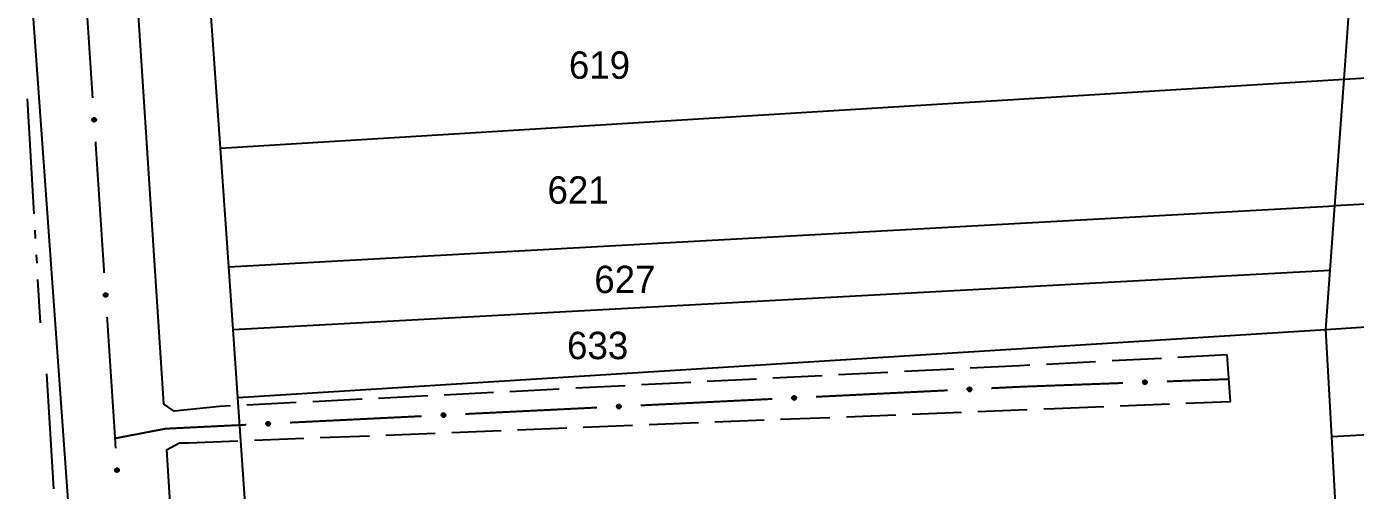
# Model space of a CAD drawing. Extents: x 201053 to 202535, y 4855063 to 4857394.
# Drawn here: x 201864.7 to 201985.8, y 4856369.4 to 4856411.7 of the extents above; entities that cross this region are included whole.
import ezdxf
from ezdxf.enums import TextEntityAlignment as Align

# ---------------------------------------------------------------- set-up
doc = ezdxf.new("R2010")
doc.units = 0
doc.header["$LTSCALE"] = 1.5
doc.header["$MEASUREMENT"] = 0
doc.linetypes.add('TRACO_05', pattern=[11, 7, -1, 0.5, -1, 0.5, -1])
doc.linetypes.add('TRACO_11', pattern=[8, 3, -1, 3, -1])
for name, color, linetype in [('CD_MALHA_LOTES', 7, 'CONTINUOUS'), ('HD-VALAS-DRENOS', 170, 'CONTINUOUS'), ('RU-QUADRA', 210, 'CONTINUOUS'), ('SV-EIXO-RUA-PAV', 20, 'CONTINUOUS'), ('SV-RUA-PAVIM', 7, 'CONTINUOUS'), ('Th_NmrPort', 7, 'CONTINUOUS')]:
    doc.layers.add(name, color=color, linetype=linetype)

msp = doc.modelspace()

# ---------------------------------------------------------------- linework, layer by layer
at = {"layer": 'CD_MALHA_LOTES', "linetype": 'Continuous', "flags": 128}
for points in [[(201984.79, 4856406.88), (201985.58, 4856417.97)], [(201882.36, 4856400.61), (201881.55, 4856412.17)], [(201984.79, 4856406.88), (202003.2, 4856407.97)], [(201882.36, 4856400.61), (201984.79, 4856406.88)], [(201983.95, 4856395.34), (201984.79, 4856406.88)], [(201883.12, 4856389.79), (201882.36, 4856400.61)], [(202080.87, 4856400.6), (201983.95, 4856395.34)], [(201883.12, 4856389.79), (201983.95, 4856395.34)], [(201983.52, 4856389.47), (201983.95, 4856395.34)], [(201883.52, 4856384.06), (201883.12, 4856389.79)], [(201883.52, 4856384.06), (201983.52, 4856389.47)], [(201983.13, 4856384.06), (202081.46, 4856390.54)], [(201983.13, 4856384.06), (201983.52, 4856389.47)], [(201883.95, 4856377.89), (201883.52, 4856384.06)], [(201883.95, 4856377.89), (201983.13, 4856384.06)], [(201983.67, 4856374.31), (201983.13, 4856384.06)], [(201983.67, 4856374.31), (202082.1, 4856379.72)], [(201884.69, 4856367.36), (201883.95, 4856377.89)], [(201984.83, 4856353.06), (201983.67, 4856374.31)]]:
    msp.add_lwpolyline(points, dxfattribs=at)
at = {"layer": 'HD-VALAS-DRENOS', "linetype": 'TRACO_05'}
for points in [[(201864.75, 4856405.1, 12.03), (201865.93, 4856384.68, 12.03)], [(201866.5, 4856380.02, 12.06), (201873.14, 4856273.77, 13.47)]]:
    msp.add_polyline3d(points, dxfattribs=at)
at = {"layer": 'RU-QUADRA', "linetype": 'Continuous', "flags": 128}
msp.add_lwpolyline([(201884.69, 4856367.36), (201883.95, 4856377.89), (201883.52, 4856384.06), (201883.12, 4856389.79), (201882.36, 4856400.61), (201881.55, 4856412.17), (201881.22, 4856416.85), (201880.84, 4856422.42), (201880.49, 4856427.53), (201880.09, 4856433.36), (201879.68, 4856439.23), (201879.33, 4856444.32), (201877.08, 4856476.96), (201908.32, 4856479.1), (201923.77, 4856480.17), (201933.05, 4856480.8), (201942.54, 4856481.46), (201954.57, 4856482.28), (201967.95, 4856483.2), (201974.2, 4856483.63), (201981.09, 4856484.11), (202000.67, 4856485.45)], dxfattribs=at)
at = {"layer": 'SV-EIXO-RUA-PAV', "const_width": 0.18}
for points in [[(201869.922454, 4856417.15484), (201870.712532, 4856405.180878)], [(201870.975892, 4856401.189557), (201871.765971, 4856389.215594)], [(201872.02933, 4856385.224274), (201872.687729, 4856375.245972)], [(201936.656105, 4856377.938727), (201948.641698, 4856378.526573)], [(201952.636895, 4856378.722521), (201954.634494, 4856378.820495)], [(201954.634494, 4856378.820495), (201955.44, 4856378.86)], [(201955.44, 4856378.86), (201964.627366, 4856379.196481)], [(201968.624686, 4856379.342881), (201973.621336, 4856379.52588)], [(201973.621336, 4856379.52588), (201974.28, 4856379.55)], [(201920.675314, 4856377.154933), (201932.660907, 4856377.742779)], [(201888.713733, 4856375.587346), (201900.699326, 4856376.175191)], [(201904.694524, 4856376.371139), (201916.680116, 4856376.958985)], [(201872.687729, 4856375.245972), (201872.7, 4856375.06)], [(201872.7, 4856375.06), (201872.808772, 4856373.249641)], [(201872.81, 4856374.16), (201876.738519, 4856374.912822)], [(201876.738519, 4856374.912822), (201877.35, 4856375.03)], [(201877.35, 4856375.03), (201884.718535, 4856375.391397)]]:
    msp.add_lwpolyline(points, dxfattribs=at)
at = {"layer": 'SV-EIXO-RUA-PAV'}
for points in [[(201870.944594, 4856403.335834), (201870.981832, 4856403.304127), (201871.007353, 4856403.269261), (201871.020269, 4856403.234055), (201871.023571, 4856403.199969), (201871.02302, 4856403.164716), (201871.014624, 4856403.129296), (201870.996598, 4856403.092049), (201870.965053, 4856403.05447), (201870.927619, 4856403.030674), (201870.893781, 4856403.016165), (201870.858435, 4856403.010676), (201870.824198, 4856403.011784), (201870.787695, 4856403.021722), (201870.750126, 4856403.040359), (201870.713107, 4856403.072992), (201870.688322, 4856403.107345), (201870.676723, 4856403.141726), (201870.671429, 4856403.177295), (201870.672422, 4856403.213278), (201870.680865, 4856403.247999), (201870.699697, 4856403.285791), (201870.732391, 4856403.321902), (201870.766371, 4856403.347014), (201870.80058, 4856403.359092), (201870.835715, 4856403.363515), (201870.87108, 4856403.363393), (201870.907036, 4856403.356436), (201870.944594, 4856403.335834)], [(201871.998032, 4856387.370551), (201872.035271, 4856387.338844), (201872.060791, 4856387.303978), (201872.073707, 4856387.268772), (201872.077009, 4856387.234686), (201872.076459, 4856387.199433), (201872.068062, 4856387.164013), (201872.050036, 4856387.126765), (201872.018491, 4856387.089187), (201871.981057, 4856387.065391), (201871.947219, 4856387.050881), (201871.911874, 4856387.045392), (201871.877636, 4856387.046501), (201871.841133, 4856387.056439), (201871.803564, 4856387.075076), (201871.766545, 4856387.107709), (201871.74176, 4856387.142062), (201871.730161, 4856387.176443), (201871.724868, 4856387.212011), (201871.725861, 4856387.247995), (201871.734303, 4856387.282716), (201871.753136, 4856387.320508), (201871.785829, 4856387.356619), (201871.819809, 4856387.381731), (201871.854018, 4856387.393809), (201871.889153, 4856387.398232), (201871.924518, 4856387.39811), (201871.960474, 4856387.391152), (201871.998032, 4856387.370551)], [(201950.490396, 4856378.727457), (201950.522727, 4856378.764154), (201950.558018, 4856378.789083), (201950.593437, 4856378.801403), (201950.627575, 4856378.804129), (201950.662813, 4856378.802984), (201950.698086, 4856378.793991), (201950.735024, 4856378.775338), (201950.772065, 4856378.743164), (201950.795226, 4856378.705333), (201950.809162, 4856378.671255), (201950.814053, 4856378.635822), (201950.812367, 4856378.601608), (201950.801814, 4856378.565277), (201950.782546, 4856378.528029), (201950.749292, 4856378.491566), (201950.714526, 4856378.467364), (201950.679954, 4856378.456347), (201950.644301, 4856378.451655), (201950.60834, 4856378.453255), (201950.573766, 4856378.462282), (201950.536297, 4856378.48175), (201950.500744, 4856378.515049), (201950.476209, 4856378.549448), (201950.46471, 4856378.583856), (201950.46088, 4856378.619061), (201950.461599, 4856378.654418), (201950.469163, 4856378.690252), (201950.490396, 4856378.727457)], [(201966.478413, 4856379.374429), (201966.511197, 4856379.410723), (201966.546794, 4856379.435212), (201966.582363, 4856379.447092), (201966.616532, 4856379.449394), (201966.651753, 4856379.447812), (201966.686912, 4856379.438383), (201966.723616, 4856379.419273), (201966.760255, 4856379.386643), (201966.782945, 4856379.348527), (201966.796458, 4856379.314279), (201966.80091, 4856379.278788), (201966.7988, 4856379.244598), (201966.787797, 4856379.208401), (201966.768068, 4856379.171394), (201966.734365, 4856379.135347), (201966.699301, 4856379.111577), (201966.664596, 4856379.10099), (201966.628887, 4856379.09674), (201966.592948, 4856379.098786), (201966.558489, 4856379.108241), (201966.521265, 4856379.128172), (201966.486126, 4856379.161909), (201966.46202, 4856379.19661), (201966.450948, 4856379.231158), (201966.447556, 4856379.266407), (201966.448713, 4856379.301753), (201966.45672, 4856379.33749), (201966.478413, 4856379.374429)], [(201934.509605, 4856377.943663), (201934.541936, 4856377.980361), (201934.577228, 4856378.005289), (201934.612647, 4856378.017609), (201934.646784, 4856378.020335), (201934.682022, 4856378.01919), (201934.717295, 4856378.010197), (201934.754233, 4856377.991544), (201934.791274, 4856377.95937), (201934.814435, 4856377.921539), (201934.828371, 4856377.887461), (201934.833263, 4856377.852028), (201934.831577, 4856377.817814), (201934.821024, 4856377.781484), (201934.801755, 4856377.744235), (201934.768502, 4856377.707772), (201934.733736, 4856377.68357), (201934.699164, 4856377.672553), (201934.663511, 4856377.667861), (201934.627549, 4856377.669461), (201934.592975, 4856377.678488), (201934.555507, 4856377.697956), (201934.519953, 4856377.731255), (201934.495418, 4856377.765654), (201934.483919, 4856377.800062), (201934.48009, 4856377.835267), (201934.480809, 4856377.870624), (201934.488372, 4856377.906458), (201934.509605, 4856377.943663)], [(201902.548024, 4856376.376075), (201902.580355, 4856376.412773), (201902.615646, 4856376.437702), (201902.651065, 4856376.450022), (201902.685203, 4856376.452747), (201902.720441, 4856376.451602), (201902.755714, 4856376.442609), (201902.792652, 4856376.423956), (201902.829693, 4856376.391782), (201902.852854, 4856376.353951), (201902.86679, 4856376.319873), (201902.871682, 4856376.28444), (201902.869996, 4856376.250226), (201902.859443, 4856376.213896), (201902.840174, 4856376.176647), (201902.806921, 4856376.140184), (201902.772154, 4856376.115982), (201902.737583, 4856376.104966), (201902.70193, 4856376.100273), (201902.665968, 4856376.101874), (201902.631394, 4856376.110901), (201902.593926, 4856376.130369), (201902.558372, 4856376.163667), (201902.533837, 4856376.198066), (201902.522338, 4856376.232474), (201902.518509, 4856376.267679), (201902.519227, 4856376.303037), (201902.526791, 4856376.33887), (201902.548024, 4856376.376075)], [(201918.528815, 4856377.159869), (201918.561146, 4856377.196567), (201918.596437, 4856377.221496), (201918.631856, 4856377.233815), (201918.665993, 4856377.236541), (201918.701232, 4856377.235396), (201918.736505, 4856377.226403), (201918.773443, 4856377.20775), (201918.810483, 4856377.175576), (201918.833644, 4856377.137745), (201918.847581, 4856377.103667), (201918.852472, 4856377.068234), (201918.850786, 4856377.03402), (201918.840233, 4856376.99769), (201918.820965, 4856376.960441), (201918.787711, 4856376.923978), (201918.752945, 4856376.899776), (201918.718373, 4856376.888759), (201918.68272, 4856376.884067), (201918.646759, 4856376.885667), (201918.612185, 4856376.894695), (201918.574716, 4856376.914163), (201918.539162, 4856376.947461), (201918.514628, 4856376.98186), (201918.503128, 4856377.016268), (201918.499299, 4856377.051473), (201918.500018, 4856377.086831), (201918.507582, 4856377.122664), (201918.528815, 4856377.159869)], [(201886.567234, 4856375.592281), (201886.599565, 4856375.628979), (201886.634856, 4856375.653908), (201886.670275, 4856375.666228), (201886.704412, 4856375.668953), (201886.739651, 4856375.667808), (201886.774924, 4856375.658815), (201886.811862, 4856375.640162), (201886.848902, 4856375.607988), (201886.872063, 4856375.570157), (201886.885999, 4856375.536079), (201886.890891, 4856375.500646), (201886.889205, 4856375.466433), (201886.878652, 4856375.430102), (201886.859384, 4856375.392853), (201886.82613, 4856375.356391), (201886.791364, 4856375.332189), (201886.756792, 4856375.321172), (201886.721139, 4856375.31648), (201886.685178, 4856375.31808), (201886.650604, 4856375.327107), (201886.613135, 4856375.346575), (201886.577581, 4856375.379873), (201886.553047, 4856375.414273), (201886.541547, 4856375.448681), (201886.537718, 4856375.483885), (201886.538437, 4856375.519243), (201886.546001, 4856375.555076), (201886.567234, 4856375.592281)], [(201873.029987, 4856371.403265), (201873.067039, 4856371.37134), (201873.092354, 4856371.336325), (201873.105063, 4856371.301044), (201873.108164, 4856371.266938), (201873.107407, 4856371.231689), (201873.098803, 4856371.19632), (201873.080557, 4856371.159179), (201873.048793, 4856371.121786), (201873.011219, 4856371.09821), (201872.977296, 4856371.0839), (201872.941919, 4856371.078619), (201872.907689, 4856371.079928), (201872.871245, 4856371.090081), (201872.833786, 4856371.108938), (201872.79696, 4856371.141788), (201872.772376, 4856371.176286), (201872.76098, 4856371.210735), (201872.755896, 4856371.246334), (201872.7571, 4856371.282311), (201872.765746, 4856371.316982), (201872.784801, 4856371.354662), (201872.817706, 4856371.390581), (201872.851833, 4856371.415492), (201872.886112, 4856371.42737), (201872.921273, 4856371.431586), (201872.956636, 4856371.431256), (201872.992551, 4856371.424087), (201873.029987, 4856371.403265)]]:
    msp.add_lwpolyline(points, close=True, dxfattribs=at)
for points in [[(201870.672422, 4856403.213278), (201870.688322, 4856403.107345)], [(201870.677563, 4856403.22635), (201870.699804, 4856403.096538)], [(201870.680865, 4856403.247999), (201870.713107, 4856403.072992)], [(201870.693018, 4856403.261557), (201870.730642, 4856403.064386)], [(201870.699697, 4856403.285791), (201870.750126, 4856403.040359)], [(201870.717823, 4856403.300116), (201870.768199, 4856403.034044)], [(201870.732391, 4856403.321902), (201870.787695, 4856403.021722)], [(201870.748524, 4856403.332226), (201870.804588, 4856403.021403)], [(201870.766371, 4856403.347014), (201870.824198, 4856403.011784)], [(201870.782937, 4856403.349539), (201870.840618, 4856403.014208)], [(201870.80058, 4856403.359092), (201870.858435, 4856403.010676)], [(201870.817888, 4856403.358683), (201870.873385, 4856403.015003)], [(201870.835715, 4856403.363515), (201870.893781, 4856403.016165)], [(201870.85474, 4856403.359747), (201870.912151, 4856403.0285)], [(201870.87108, 4856403.363393), (201870.927619, 4856403.030674)], [(201870.889228, 4856403.355185), (201870.946474, 4856403.047175)], [(201870.907036, 4856403.356436), (201870.965053, 4856403.05447)], [(201870.924076, 4856403.345177), (201870.978716, 4856403.076652)], [(201870.944594, 4856403.335834), (201870.996598, 4856403.092049)], [(201870.964176, 4856403.317739), (201871.004704, 4856403.118024)], [(201870.981832, 4856403.304127), (201871.014624, 4856403.129296)], [(201870.996466, 4856403.284314), (201871.017255, 4856403.155775)], [(201871.007353, 4856403.269261), (201871.02302, 4856403.164716)], [(201871.725861, 4856387.247995), (201871.74176, 4856387.142062)], [(201871.731002, 4856387.261067), (201871.753242, 4856387.131255)], [(201871.734303, 4856387.282716), (201871.766545, 4856387.107709)], [(201871.746456, 4856387.296274), (201871.784081, 4856387.099103)], [(201871.753136, 4856387.320508), (201871.803564, 4856387.075076)], [(201871.771261, 4856387.334833), (201871.821637, 4856387.068761)], [(201871.785829, 4856387.356619), (201871.841133, 4856387.056439)], [(201871.801962, 4856387.366943), (201871.858026, 4856387.05612)], [(201871.819809, 4856387.381731), (201871.877636, 4856387.046501)], [(201871.836375, 4856387.384256), (201871.894056, 4856387.048925)], [(201871.854018, 4856387.393809), (201871.911874, 4856387.045392)], [(201871.871326, 4856387.3934), (201871.926823, 4856387.049719)], [(201871.889153, 4856387.398232), (201871.947219, 4856387.050881)], [(201871.908178, 4856387.394464), (201871.96559, 4856387.063217)], [(201871.924518, 4856387.39811), (201871.981057, 4856387.065391)], [(201871.942667, 4856387.389902), (201871.999912, 4856387.081892)], [(201871.960474, 4856387.391152), (201872.018491, 4856387.089187)], [(201871.977514, 4856387.379894), (201872.032154, 4856387.111369)], [(201871.998032, 4856387.370551), (201872.050036, 4856387.126765)], [(201872.017614, 4856387.352455), (201872.058142, 4856387.152741)], [(201872.035271, 4856387.338844), (201872.068062, 4856387.164013)], [(201872.049905, 4856387.319031), (201872.070693, 4856387.190491)], [(201872.060791, 4856387.303978), (201872.076459, 4856387.199433)], [(201950.46088, 4856378.619061), (201950.809162, 4856378.671255)], [(201950.461599, 4856378.654418), (201950.795226, 4856378.705333)], [(201950.46471, 4856378.583856), (201950.814053, 4856378.635822)], [(201950.464969, 4856378.638019), (201950.797138, 4856378.689831)], [(201950.465411, 4856378.601155), (201950.809979, 4856378.650842)], [(201950.469163, 4856378.690252), (201950.772065, 4856378.743164)], [(201950.470112, 4856378.672426), (201950.779045, 4856378.724464)], [(201950.473963, 4856378.566054), (201950.810221, 4856378.618066)], [(201950.476209, 4856378.549448), (201950.812367, 4856378.601608)], [(201950.480707, 4856378.707099), (201950.750116, 4856378.757199)], [(201950.490396, 4856378.727457), (201950.735024, 4856378.775338)], [(201950.490693, 4856378.531354), (201950.802418, 4856378.582163)], [(201950.508819, 4856378.746731), (201950.709189, 4856378.783881)], [(201950.522727, 4856378.764154), (201950.698086, 4856378.793991)], [(201950.542783, 4856378.778452), (201950.671656, 4856378.797068)], [(201950.558018, 4856378.789083), (201950.662813, 4856378.802984)], [(201966.447556, 4856379.266407), (201966.796458, 4856379.314279)], [(201966.448713, 4856379.301753), (201966.782945, 4856379.348527)], [(201966.450948, 4856379.231158), (201966.80091, 4856379.278788)], [(201966.451864, 4856379.248446), (201966.797022, 4856379.293858)], [(201966.451879, 4856379.285314), (201966.784665, 4856379.333003)], [(201966.45672, 4856379.33749), (201966.760255, 4856379.386643)], [(201966.457449, 4856379.319654), (201966.767003, 4856379.367858)], [(201966.459981, 4856379.213242), (201966.796857, 4856379.261082)], [(201966.46202, 4856379.19661), (201966.7988, 4856379.244598)], [(201966.468473, 4856379.354193), (201966.738482, 4856379.400949)], [(201966.476279, 4856379.178338), (201966.78861, 4856379.225278)], [(201966.478413, 4856379.374429), (201966.723616, 4856379.419273)], [(201966.486126, 4856379.161909), (201966.787797, 4856379.208401)], [(201966.497074, 4856379.393473), (201966.697889, 4856379.428137)], [(201966.507477, 4856379.14671), (201966.774909, 4856379.189275)], [(201966.511197, 4856379.410723), (201966.686912, 4856379.438383)], [(201966.521265, 4856379.128172), (201966.768068, 4856379.171394)], [(201966.531429, 4856379.424771), (201966.660522, 4856379.441788)], [(201966.545293, 4856379.120786), (201966.743481, 4856379.152623)], [(201966.546794, 4856379.435212), (201966.651753, 4856379.447812)], [(201966.558489, 4856379.108241), (201966.734365, 4856379.135347)], [(201966.580032, 4856379.104308), (201966.710439, 4856379.122738)], [(201966.592948, 4856379.098786), (201966.699301, 4856379.111577)], [(201934.48009, 4856377.835267), (201934.828371, 4856377.887461)], [(201934.480809, 4856377.870624), (201934.814435, 4856377.921539)], [(201934.483919, 4856377.800062), (201934.833263, 4856377.852028)], [(201934.484178, 4856377.854225), (201934.816347, 4856377.906037)], [(201934.48462, 4856377.817361), (201934.829189, 4856377.867048)], [(201934.488372, 4856377.906458), (201934.791274, 4856377.95937)], [(201934.489322, 4856377.888632), (201934.798255, 4856377.94067)], [(201934.493173, 4856377.78226), (201934.82943, 4856377.834272)], [(201934.495418, 4856377.765654), (201934.831577, 4856377.817814)], [(201934.499917, 4856377.923305), (201934.769326, 4856377.973405)], [(201934.509605, 4856377.943663), (201934.754233, 4856377.991544)], [(201934.509902, 4856377.74756), (201934.821628, 4856377.798369)], [(201934.519953, 4856377.731255), (201934.821024, 4856377.781484)], [(201934.528028, 4856377.962937), (201934.728398, 4856378.000087)], [(201934.54149, 4856377.716322), (201934.808374, 4856377.762199)], [(201934.541936, 4856377.980361), (201934.717295, 4856378.010197)], [(201934.555507, 4856377.697956), (201934.801755, 4856377.744235)], [(201934.561993, 4856377.994658), (201934.690865, 4856378.013274)], [(201934.577228, 4856378.005289), (201934.682022, 4856378.01919)], [(201934.579625, 4856377.690869), (201934.777403, 4856377.72516)], [(201934.592975, 4856377.678488), (201934.768502, 4856377.707772)], [(201934.614566, 4856377.674822), (201934.744734, 4856377.694868)], [(201934.627549, 4856377.669461), (201934.733736, 4856377.68357)], [(201950.500744, 4856378.515049), (201950.801814, 4856378.565277)], [(201950.522281, 4856378.500115), (201950.789165, 4856378.545993)], [(201950.536297, 4856378.48175), (201950.782546, 4856378.528029)], [(201950.560415, 4856378.474662), (201950.758193, 4856378.508954)], [(201950.573766, 4856378.462282), (201950.749292, 4856378.491566)], [(201950.595357, 4856378.458616), (201950.725525, 4856378.478662)], [(201950.60834, 4856378.453255), (201950.714526, 4856378.467364)], [(201902.518509, 4856376.267679), (201902.86679, 4856376.319873)], [(201902.519227, 4856376.303037), (201902.852854, 4856376.353951)], [(201902.522338, 4856376.232474), (201902.871682, 4856376.28444)], [(201902.522597, 4856376.286638), (201902.854766, 4856376.338449)], [(201902.523039, 4856376.249773), (201902.867608, 4856376.299461)], [(201902.526791, 4856376.33887), (201902.829693, 4856376.391782)], [(201902.527741, 4856376.321044), (201902.836673, 4856376.373082)], [(201902.531592, 4856376.214672), (201902.867849, 4856376.266685)], [(201902.533837, 4856376.198066), (201902.869996, 4856376.250226)], [(201902.538335, 4856376.355718), (201902.807745, 4856376.405818)], [(201902.548024, 4856376.376075), (201902.792652, 4856376.423956)], [(201902.548321, 4856376.179973), (201902.860047, 4856376.230782)], [(201902.558372, 4856376.163667), (201902.859443, 4856376.213896)], [(201902.566447, 4856376.395349), (201902.766817, 4856376.4325)], [(201902.579909, 4856376.148734), (201902.846793, 4856376.194611)], [(201902.580355, 4856376.412773), (201902.755714, 4856376.442609)], [(201902.593926, 4856376.130369), (201902.840174, 4856376.176647)], [(201902.600412, 4856376.42707), (201902.729284, 4856376.445687)], [(201902.615646, 4856376.437702), (201902.720441, 4856376.451602)], [(201902.618044, 4856376.123281), (201902.815822, 4856376.157572)], [(201918.499299, 4856377.051473), (201918.847581, 4856377.103667)], [(201918.500018, 4856377.086831), (201918.833644, 4856377.137745)], [(201918.503128, 4856377.016268), (201918.852472, 4856377.068234)], [(201918.503388, 4856377.070432), (201918.835557, 4856377.122243)], [(201918.50383, 4856377.033567), (201918.848398, 4856377.083254)], [(201918.507582, 4856377.122664), (201918.810483, 4856377.175576)], [(201918.508531, 4856377.104838), (201918.817464, 4856377.156876)], [(201918.512382, 4856376.998466), (201918.848639, 4856377.050478)], [(201918.514628, 4856376.98186), (201918.850786, 4856377.03402)], [(201918.519126, 4856377.139512), (201918.788535, 4856377.189611)], [(201918.528815, 4856377.159869), (201918.773443, 4856377.20775)], [(201918.529112, 4856376.963766), (201918.840837, 4856377.014575)], [(201918.539162, 4856376.947461), (201918.840233, 4856376.99769)], [(201918.547238, 4856377.179143), (201918.747608, 4856377.216294)], [(201918.5607, 4856376.932528), (201918.827583, 4856376.978405)], [(201918.561146, 4856377.196567), (201918.736505, 4856377.226403)], [(201918.574716, 4856376.914163), (201918.820965, 4856376.960441)], [(201918.581202, 4856377.210864), (201918.710075, 4856377.22948)], [(201918.596437, 4856377.221496), (201918.701232, 4856377.235396)], [(201918.598834, 4856376.907075), (201918.796612, 4856376.941366)], [(201918.612185, 4856376.894695), (201918.787711, 4856376.923978)], [(201918.633775, 4856376.891028), (201918.763944, 4856376.911074)], [(201918.646759, 4856376.885667), (201918.752945, 4856376.899776)], [(201886.537718, 4856375.483885), (201886.885999, 4856375.536079)], [(201886.538437, 4856375.519243), (201886.872063, 4856375.570157)], [(201886.541547, 4856375.448681), (201886.890891, 4856375.500646)], [(201886.541807, 4856375.502844), (201886.873975, 4856375.554656)], [(201886.542249, 4856375.465979), (201886.886817, 4856375.515667)], [(201886.546001, 4856375.555076), (201886.848902, 4856375.607988)], [(201886.54695, 4856375.53725), (201886.855883, 4856375.589289)], [(201886.550801, 4856375.430878), (201886.887058, 4856375.482891)], [(201886.553047, 4856375.414273), (201886.889205, 4856375.466433)], [(201886.557545, 4856375.571924), (201886.826954, 4856375.622024)], [(201886.567234, 4856375.592281), (201886.811862, 4856375.640162)], [(201886.567531, 4856375.396179), (201886.879256, 4856375.446988)], [(201886.577581, 4856375.379873), (201886.878652, 4856375.430102)], [(201886.585657, 4856375.611555), (201886.786027, 4856375.648706)], [(201886.599118, 4856375.36494), (201886.866002, 4856375.410818)], [(201886.599565, 4856375.628979), (201886.774924, 4856375.658815)], [(201886.613135, 4856375.346575), (201886.859384, 4856375.392853)], [(201886.619621, 4856375.643277), (201886.748494, 4856375.661893)], [(201886.634856, 4856375.653908), (201886.739651, 4856375.667808)], [(201886.637253, 4856375.339487), (201886.835031, 4856375.373778)], [(201886.650604, 4856375.327107), (201886.82613, 4856375.356391)], [(201886.672194, 4856375.323441), (201886.802363, 4856375.343487)], [(201886.685178, 4856375.31808), (201886.791364, 4856375.332189)], [(201902.631394, 4856376.110901), (201902.806921, 4856376.140184)], [(201902.652985, 4856376.107235), (201902.783153, 4856376.12728)], [(201902.665968, 4856376.101874), (201902.772154, 4856376.115982)], [(201872.765746, 4856371.316982), (201872.79696, 4856371.141788)], [(201872.777979, 4856371.330468), (201872.814444, 4856371.133079)], [(201872.784801, 4856371.354662), (201872.833786, 4856371.108938)], [(201872.80301, 4856371.36888), (201872.851822, 4856371.102517)], [(201872.817706, 4856371.390581), (201872.871245, 4856371.090081)], [(201872.8339, 4856371.40081), (201872.888136, 4856371.089663)], [(201872.851833, 4856371.415492), (201872.907689, 4856371.079928)], [(201872.868413, 4856371.41792), (201872.924123, 4856371.082256)], [(201872.886112, 4856371.42737), (201872.941919, 4856371.078619)], [(201872.903418, 4856371.426859), (201872.956894, 4856371.082858)], [(201872.921273, 4856371.431586), (201872.977296, 4856371.0839)], [(201872.940275, 4856371.427706), (201872.995739, 4856371.096128)], [(201872.956636, 4856371.431256), (201873.011219, 4856371.09821)], [(201872.974736, 4856371.422942), (201873.030171, 4856371.1146)], [(201872.992551, 4856371.424087), (201873.048793, 4856371.121786)], [(201873.009524, 4856371.412729), (201873.062586, 4856371.143887)], [(201873.029987, 4856371.403265), (201873.080557, 4856371.159179)], [(201873.049463, 4856371.385055), (201873.088816, 4856371.185106)], [(201873.067039, 4856371.37134), (201873.098803, 4856371.19632)], [(201873.081556, 4856371.351442), (201873.101589, 4856371.222782)], [(201873.092354, 4856371.336325), (201873.107407, 4856371.231689)], [(201872.7571, 4856371.282311), (201872.772376, 4856371.176286)], [(201872.762318, 4856371.295352), (201872.783795, 4856371.165412)]]:
    msp.add_lwpolyline(points, dxfattribs=at)
at = {"layer": 'SV-RUA-PAVIM', "linetype": 'Continuous'}
for points in [[(201877.44, 4856373.12, 13.65), (201883.62, 4856274.82, 13.65), (201884.12, 4856272.95, 13.65), (201885.35, 4856271.43, 13.65), (201886.91, 4856270.69, 13.65), (201888.97, 4856270.17, 13.68), (201923.19, 4856272.41, 13.68), (202090.29, 4856283.71, 13.86), (202093.05, 4856284.94, 13.89), (202093.7, 4856286.91, 13.91), (202085.16, 4856420.02, 13.91), (202080.79, 4856488.85, 12.92), (202078.04, 4856493.1, 12.92), (202074.74, 4856494.67, 13.1), (201983.26, 4856488.47, 12.74), (201929.79, 4856485.01, 12.74), (201874.73, 4856481.35, 11.37), (201873.12, 4856480.23, 11.37), (201872.03, 4856478.65, 11.34), (201871.38, 4856477.53, 11.34), (201870.95, 4856476.25, 11.49), (201874.43, 4856419.31, 11.49), (201877.18, 4856377.29, 13.65)], [(201869.59, 4856353.34, 12.91), (201864.86, 4856418.78, 12.91), (201860.88, 4856473.04, 11.24), (201860.05, 4856475.96, 11.24), (201858.68, 4856478.2, 11.24), (201857.34, 4856479.45, 11.24), (201855.05, 4856480.05, 11.24), (201648.99, 4856466.47, 10.43), (201647.08, 4856464.95, 10.43), (201646.47, 4856462.93, 10.43), (201650.67, 4856392.59, 13.75), (201652.63, 4856390.62, 13.75)]]:
    msp.add_polyline3d(points, dxfattribs=at)
at = {"layer": 'SV-RUA-PAVIM', "linetype": 'TRACO_11'}
msp.add_polyline3d([(201877.44, 4856373.12, 12.65), (201878.62, 4856373.75, 12.65), (201879.46, 4856373.74, 12.65), (201958.37, 4856376.88, 12.65), (201974.43, 4856377.52, 13.61), (201974.12, 4856381.75, 13.61), (201955.19, 4856380.77, 13.61), (201882.29, 4856377.06, 12.65), (201878.15, 4856376.64, 12.65), (201877.18, 4856377.29, 12.65)], dxfattribs=at)

# ---------------------------------------------------------------- texts
at = {"layer": 'Th_NmrPort', "color": 1}
for s, p in [('619', (201914.122563, 4856408.17344)), ('621', (201912.172563, 4856396.78344)), ('627', (201916.436042, 4856388.637858)), ('633', (201913.956042, 4856382.617858))]:
    msp.add_text(s, height=2.5, dxfattribs=at).set_placement(p, align=Align.MIDDLE_LEFT)

doc.saveas('drawing.dxf')
